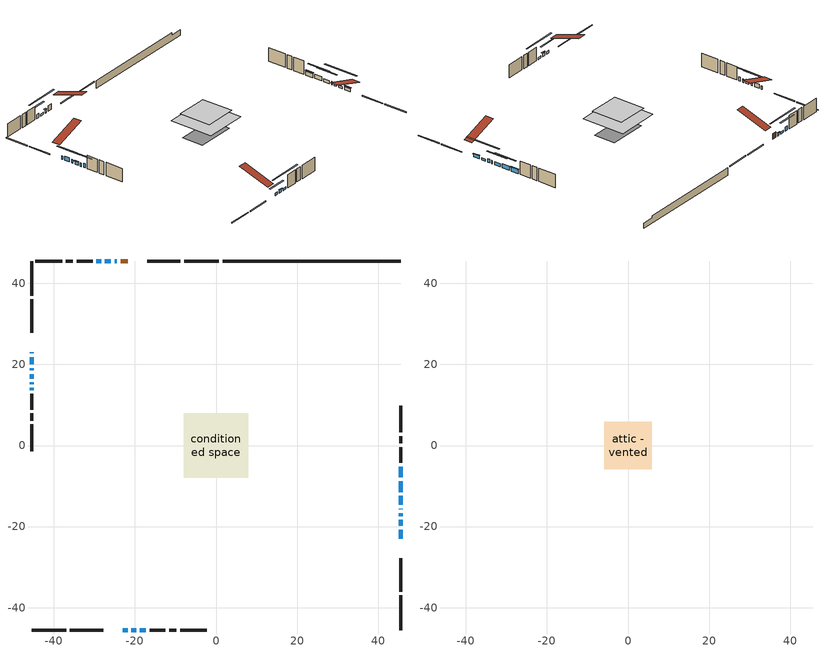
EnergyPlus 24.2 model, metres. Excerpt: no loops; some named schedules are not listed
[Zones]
conditioned space
 floor outside (Floor1 construction): -2.14,-2.14 -2.14,2.14 2.14,2.14 2.14,-2.14 z0.48
 floor outside (Floor2 construction): -0.37,-0.37 -0.37,0.37 0.37,0.37 0.37,-0.37 z0.48
 floor adiabatic (AdiabaticFloorConstruction): -7.94,-7.94 -7.94,7.94 7.94,7.94 7.94,-7.94 z2.92
 floor foundation (Slab1 construction): -7.03,-3.95 -7.03,3.95 7.03,3.95 7.03,-3.95 z-2.26
 wall outside (RimJoist1 construction): 0.7,45.52 -7.83,45.52 / -45.52,-45.52 -36.99,-45.52 / -45.52,45.52 -45.52,36.99 / 45.52,-45.52 45.52,-36.99 z0.48:0.78
 wall outside (RimJoist2 construction): -8.76,45.52 -16.99,45.52 / -36.06,-45.52 -27.83,-45.52 / -45.52,36.06 -45.52,27.83 / 45.52,-36.06 45.52,-27.83 z0.48:0.78
 wall outside (AdiabaticWallConstruction 1): -21.83,45.52 -23.53,45.52 z0.48:2.51
 wall outside (AdiabaticWallConstruction): -45.52,22.99 -45.52,22.73 / -45.52,15.57 -45.52,15.15 / 45.52,-17.42 45.52,-16.66 / 45.52,-15.73 45.52,-15.54 z0.48:1.7; 45.52,-22.99 45.52,-20.78 / 45.52,-14.62 45.52,-12.41 z0.48:1.62; -24.45,45.52 -25.01,45.52 / -20.89,-45.52 -19.72,-45.52 / -45.52,17.62 -45.52,16.5 z0.48:1.6; -22.99,-45.52 -21.82,-45.52 z0.48:1.45; -45.52,21.81 -45.52,20.03 / -28.37,45.52 -29.54,45.52 z0.48:1.93; -45.52,19.1 -45.52,18.54 z0.48:1.8; 45.52,-19.85 45.52,-18.35 / -25.94,45.52 -27.44,45.52 / -18.8,-45.52 -17.3,-45.52 z0.48:1.24; 45.52,-11.48 45.52,-8.81 / -45.52,14.22 -45.52,13.66 / 45.52,-7.88 45.52,-5.21 z0.48:1.95
 wall outside (Wall1 construction): -30.47,45.52 -34.37,45.52 / -16.37,-45.52 -12.47,-45.52 / -45.52,12.73 -45.52,8.83 / 45.52,-4.29 45.52,-0.39 z0.48:5.36
 wall outside (Wall2 construction): -35.29,45.52 -37.05,45.52 / -11.54,-45.52 -9.78,-45.52 / -45.52,7.9 -45.52,6.15 / 45.52,0.54 45.52,2.3 z0.48:5.36
 wall outside (Wall3 construction): -37.98,45.52 -44.59,45.52 / -8.85,-45.52 -2.24,-45.52 / -45.52,5.22 -45.52,-1.39 / 45.52,3.23 45.52,9.84 z0.48:5.36
 wall foundation (FoundationWall1 construction): 1.63,45.52,-2.26 1.63,45.52,0.48 41.13,45.52,0.48 41.13,45.52,-0.3 45.52,45.52,-0.3 45.52,45.52,-2.26
 window (WindowConstruction 12): -45.52,22.99 -45.52,22.74 z0.48:1.7
 window (WindowConstruction 5): 45.52,-22.99 45.52,-20.78 z0.48:1.62
 window (WindowConstruction 6): -24.45,45.52 -25.01,45.52 z0.48:1.6
 window (WindowConstruction 7): -22.99,-45.52 -21.82,-45.52 z0.48:1.45
 window (WindowConstruction 8): -20.89,-45.52 -19.73,-45.52 z0.48:1.6
 window (WindowConstruction 9): -45.52,21.81 -45.52,20.03 z0.48:1.93
 window (WindowConstruction 10): -45.52,19.1 -45.52,18.54 z0.48:1.8
 window (WindowConstruction 11): -45.52,17.62 -45.52,16.5 z0.48:1.6
 window (WindowConstruction 16): 45.52,-19.85 45.52,-18.35 z0.48:1.24
 window (WindowConstruction 17): -25.94,45.52 -27.44,45.52 z0.48:1.24
 window (WindowConstruction 13): -45.52,15.57 -45.52,15.15 z0.48:1.7
 window (WindowConstruction 18): -18.8,-45.52 -17.3,-45.52 z0.48:1.24
 window (WindowConstruction 14): 45.52,-17.42 45.52,-16.66 z0.48:1.7
 window (WindowConstruction 15): 45.52,-15.73 45.52,-15.55 z0.48:1.7
 window (WindowConstruction): 45.52,-14.62 45.52,-12.41 z0.48:1.62
 window (WindowConstruction 1): 45.52,-11.48 45.52,-8.81 z0.48:1.95
 window (WindowConstruction 2): -28.37,45.52 -29.54,45.52 z0.48:1.93
 window (WindowConstruction 3): -45.52,14.22 -45.52,13.66 z0.48:1.95
 window (WindowConstruction 4): 45.52,-7.88 45.52,-5.22 z0.48:1.95
 door (Door): -21.83,45.52 -23.52,45.52 z0.48:2.51
 ceiling adiabatic (AdiabaticFloorConstruction): 7.94,-7.94 7.94,7.94 -7.94,7.94 -7.94,-7.94 z2.92
attic - vented
 floor to conditioned space (Floor3 construction Reversed): -5.81,-5.81 -5.81,5.81 5.81,5.81 5.81,-5.81 z5.36
 roof outside (Roof1 construction): -20.9,45.52,5.36 -20.9,34.21,9.13 -17.92,34.21,9.13 -17.92,45.52,5.36; -23.92,-45.52,5.36 -23.92,-34.21,9.13 -26.9,-34.21,9.13 -26.9,-45.52,5.36; -45.52,23.92,5.36 -34.21,23.92,9.13 -34.21,26.9,9.13 -45.52,26.9,5.36; 45.52,-23.92,5.36 34.21,-23.92,9.13 34.21,-26.9,9.13 45.52,-26.9,5.36
shading: 45.52,-20.58 45.52,-23.19 45.93,-23.19 45.93,-20.58 z1.82; -25.21,45.52 -24.25,45.52 -24.25,45.93 -25.21,45.93 z1.8; -18.88,-45.52 -25.93,-45.52 -25.93,-45.93 -18.88,-45.93 z4.39; -19.52,-45.52 -21.09,-45.52 -21.09,-45.93 -19.52,-45.93 z1.8; -45.52,17.09 -45.52,24.75 -45.93,24.75 -45.93,17.09 z4.87; -45.52,15.6 -45.52,22.04 -45.93,22.04 -45.93,15.6 z4.74; -45.52,16.3 -45.52,17.82 -45.93,17.82 -45.93,16.3 z1.8; 45.52,-12.66 45.52,-25.54 45.93,-25.54 45.93,-12.66 z6.93; -33.13,45.52 -20.25,45.52 -20.25,45.93 -33.13,45.93 z6.93; -11.61,-45.52 -24.49,-45.52 -24.49,-45.93 -11.61,-45.93 z6.93; 45.52,-9.47 45.52,-17.56 45.93,-17.56 45.93,-9.47 z4.56; 45.52,-5.87 45.52,-14.42 45.93,-14.42 45.93,-5.87 z4.89; -32.48,45.52 -25.43,45.52 -25.43,45.93 -32.48,45.93 z4.87; -45.52,10.72 -45.52,17.16 -45.93,17.16 -45.93,10.72 z4.89; 45.52,-5.01 45.52,-8.08 45.93,-8.08 45.93,-5.01 z2.15
[Building]
Building 1: Terrain=Suburbs
[Site:Location]
Edmonton Intl AP_AB: Latitude {deg}=53.31; Longitude {deg}=-113.58; Time Zone {hr}=-7; Elevation {m}=723; Keep Site Location Information=Yes
[Site:GroundTemperature:Shallow]
-1.56185, -3.61833, -3.78302, -2.80711, 1.11059, 5.01004, 8.39065, 10.5322, 10.7141, 8.97234, 5.67794, 1.89811
[Site:WaterMainsTemperature]
Calculation Method=Schedule; Temperature Schedule=mains temperature schedule
[Material] Roughness=Rough; Thermal Absorptance=0.9
Name | Thickness {m} | Conductivity {W/m-K} | Density {kg/m3} | Specific Heat {J/kg-K} | Solar Absorptance | Visible Absorptance
asphalt or fiberglass shingles | 0.00635 | 0.162714 | 1121.4 | 1465.45 | 0.4 | 0.4
ceiling loosefill ins | 0.338667 | 0.0480833 | 16.02 | 1046.75 | 0.7 | 0.7
ceiling stud and cavity | 0.1397 | 0.322505 | 65.682 | 1177.47 | 0.7 | 0.7
concrete 4.0 in. | 0.1016 | 1.803125 | 2242.8 | 837.4 | 0.7 | 0.7
concrete 8.0 in. | 0.2032 | 1.803125 | 2242.8 | 837.4 | 0.7 | 0.7
door material | 0.04445 | 0.327969 | 512.64 | 1214.23 | 0.7 | 0.7
exterior vertical ins | 0.0886835 | 0.029427 | 32.04 | 1214.23 | 0.7 | 0.7
floor covering | 0.0127 | 0.0433444 | 54.468 | 1339.84 | 0.6 | 0.6
floor rigid ins; rim joist rigid ins 1 | 0.103632 | 0.029427 | 32.04 | 1214.23 | 0.7 | 0.7
floor rigid ins 1; wall rigid ins 1 | 0.512978 | 0.029427 | 32.04 | 1214.23 | 0.7 | 0.7
floor stud and cavity | 0.1397 | 0.243968 | 92.3553 | 1139.71 | 0.7 | 0.7
floor stud and cavity 1 | 0.1397 | 0.153696 | 92.3553 | 1139.71 | 0.7 | 0.7
floor stud and cavity 2 | 0.1397 | 1.75129 | 37.0049 | 1207.88 | 0.7 | 0.7
furniture material conditioned space 1 | 0.1524 | 0.115458 | 640.8 | 1214.23 | 0.6 | 0.6
gypsum board | 0.0127 | 0.160291 | 801 | 837.4 | 0.6 | 0.6
gypsum board 1 | 0.0127 | 0.160291 | 801 | 837.4 | 0.7 | 0.7
osb sheathing 0.5 in. | 0.0127 | 0.115458 | 512.64 | 1214.23 | 0.7 | 0.7
osb sheathing 0.75 in. | 0.01905 | 0.115458 | 512.64 | 1214.23 | 0.7 | 0.7
osb sheathing 2.0 in. | 0.0508 | 0.115458 | 512.64 | 1214.23 | 0.7 | 0.7
rim joist rigid ins; wall rigid ins | 0.051816 | 0.029427 | 32.04 | 1214.23 | 0.7 | 0.7
rim joist stud and cavity | 0.0508 | 0.0413573 | 125.044 | 1163.47 | 0.6 | 0.6
rim joist stud and cavity 1 | 0.0508 | 0.318503 | 125.044 | 1163.47 | 0.6 | 0.6
wall stud and cavity | 0.1397 | 0.214432 | 139.0536 | 1170.24 | 0.7 | 0.7
wall stud and cavity 1 | 0.1397 | 0.312365 | 139.0536 | 1170.24 | 0.7 | 0.7
wall stud and cavity 2 | 0.1397 | 0.208241 | 139.0536 | 1170.24 | 0.7 | 0.7
wall stud and cavity 3 | 0.0889 | 0.380278 | 52.3479 | 1209.89 | 0.7 | 0.7
wall stud and cavity 4 | 0.0889 | 0.391764 | 83.0341 | 1211.67 | 0.7 | 0.7
wood siding | 0.0254 | 0.102417 | 544.68 | 1172.36 | 0.4 | 0.4
wood siding 1; wood siding 2; wood siding 3 | 0.0254 | 0.102417 | 544.68 | 1172.36 | 0.7 | 0.7
[WindowMaterial:SimpleGlazingSystem]
Name | U-Factor {W/m2-K} | Solar Heat Gain Coefficient
WindowMaterial | 2.24962 | 0.57
WindowMaterial 1 | 2.18149 | 0.6
WindowMaterial 10 | 2.56135 | 0.33
WindowMaterial 11 | 2.54715 | 0.34
WindowMaterial 12 | 3.308 | 0.63
WindowMaterial 13 | 3.31425 | 0.48
WindowMaterial 14 | 2.401794 | 0.51
WindowMaterial 2 | 2.32741 | 0.54
WindowMaterial 3 | 2.54261 | 0.58
WindowMaterial 4 | 2.36602 | 0.65
WindowMaterial 5 | 2.54261 | 0.44
WindowMaterial 6 | 2.41315 | 0.51
WindowMaterial 7 | 2.390438 | 0.52
WindowMaterial 8 | 2.25189 | 0.57
WindowMaterial 9 | 2.549422 | 0.58
[Construction]
AdiabaticFloorConstruction: floor stud and cavity 2, floor rigid ins 1, osb sheathing 0.75 in., floor covering
AdiabaticWallConstruction: wood siding 2, wall rigid ins 1, wall stud and cavity 3, gypsum board
AdiabaticWallConstruction 1: wood siding 3, wall rigid ins 1, wall stud and cavity 3, gypsum board
Door: door material
Floor1 construction: floor stud and cavity, floor rigid ins, osb sheathing 0.75 in., floor covering
Floor2 construction: floor stud and cavity 1, floor rigid ins, osb sheathing 0.75 in., floor covering
Floor3 construction Reversed: gypsum board, ceiling stud and cavity, ceiling loosefill ins
FoundationWall1 construction: concrete 8.0 in., gypsum board 1
furniture construction conditioned space 1: furniture material conditioned space 1
PartitionWallConstruction: gypsum board, wall stud and cavity 4, gypsum board
RimJoist1 construction: wood siding 1, rim joist rigid ins, osb sheathing 2.0 in., rim joist stud and cavity
RimJoist2 construction: wood siding 1, rim joist rigid ins 1, osb sheathing 2.0 in., rim joist stud and cavity 1
Roof1 construction: asphalt or fiberglass shingles
Slab1 construction: concrete 4.0 in.
Wall1 construction: wood siding, wall rigid ins, osb sheathing 0.5 in., wall stud and cavity, gypsum board
Wall2 construction: wood siding, wall rigid ins, osb sheathing 0.5 in., wall stud and cavity 1, gypsum board
Wall3 construction: wood siding, wall rigid ins, osb sheathing 0.5 in., wall stud and cavity 2, gypsum board
WindowConstruction; WindowConstruction 5: WindowMaterial
WindowConstruction 1: WindowMaterial 1
WindowConstruction 10: WindowMaterial 9
WindowConstruction 11; WindowConstruction 6: WindowMaterial 5
WindowConstruction 12: WindowMaterial 10
WindowConstruction 13: WindowMaterial 11
WindowConstruction 14: WindowMaterial 12
WindowConstruction 15: WindowMaterial 13
WindowConstruction 16; WindowConstruction 17; WindowConstruction 18: WindowMaterial 14
WindowConstruction 2: WindowMaterial 2
WindowConstruction 3: WindowMaterial 3
WindowConstruction 4: WindowMaterial 4
WindowConstruction 7: WindowMaterial 6
WindowConstruction 8: WindowMaterial 7
WindowConstruction 9: WindowMaterial 8
[Zone] Multiplier=1; Part of Total Floor Area=Yes
Name | Volume {m3}
attic - vented | 82.6244
conditioned space | 1048.2
[Space]
Name | Zone | Volume {m3}
attic - vented 1 | attic - vented | 82.6244
conditioned space 1 | conditioned space | 1048.2
[ZoneInfiltration:EffectiveLeakageArea]
infil attic - vented 1: Zone or Space=attic - vented 1; Schedule=Always On Discrete; Effective Air Leakage Area {cm2}=4693.91; Stack Coefficient=0.00026227; Wind Coefficient=1.0942e-05
[ZoneMixing]
whole house fan mix: Zone or Space=attic - vented; Schedule=Always On Continuous; Design Flow Rate Calculation Method=Flow/Zone; Design Flow Rate {m3/s}=0; Source Zone or Space=conditioned space
[SurfaceProperty:ExposedFoundationPerimeter]
Slab1: Exposed Perimeter Calculation Method=TotalExposedPerimeter; Total Exposed Perimeter {m}=43.891
[InternalMass] Zone or ZoneList=conditioned space; Space or SpaceList=conditioned space 1
Name | Construction | Surface Area {m2}
furniture mass conditioned space 1 | furniture construction conditioned space 1 | 152.788
partition wall mass | PartitionWallConstruction | 381.97
[Lights]
interior lighting: Zone or ZoneList or Space or SpaceList=conditioned space 1; Schedule=interior lighting schedule; Design Level Calculation Method=LightingLevel; Lighting Level {W}=343.2; Return Air Fraction=0; Fraction Radiant=0.6; Fraction Visible=0.2; Fraction Replaceable=1
[People]
occupants: Zone or ZoneList or Space or SpaceList=conditioned space 1; Number of People Schedule=occupants schedule; Number of People Calculation Method=People; Number of People=3; Fraction Radiant=0.314171; Sensible Heat Fraction=0.56303; Activity Level Schedule=occupants activity schedule; Carbon Dioxide Generation Rate {m3/s-W}=0; Enable ASHRAE 55 Comfort Warnings=No; Mean Radiant Temperature Calculation Type=EnclosureAveraged
[ElectricEquipment] Zone or ZoneList or Space or SpaceList=conditioned space 1; Design Level Calculation Method=EquipmentLevel
Name | Schedule | Design Level {W} | Fraction Latent | Fraction Radiant | Fraction Lost
clothes dryer | clothes dryer schedule | 140.772 | 0.015 | 0.081 | 0.85
clothes washer | clothes washer schedule | 32.1985 | 0.03 | 0.162 | 0.7
cooking range | cooking range schedule | 215.147 | 0.08 | 0.432 | 0.2
dishwasher | dishwasher schedule | 66.8632 | 0.3 | 0.18 | 0.4
fridge | fridge schedule | 72.9452 | 0 | 0.6 | 0
mech vent bath fan 0 | mech vent bath fan 0 schedule | 50.2 | 0 | 0 | 1
mech vent bath fan 1 | mech vent bath fan 1 schedule | 50.2 | 0 | 0 | 1
mech vent house fan | mech vent house fan schedule | 21.3533 | 0 | 0 | 0.5
mech vent house fan cfis | mech vent house fan cfis schedule | 0 | 0 | 0 | 0
mech vent range fan 0 | mech vent range fan 0 schedule | 57 | 0 | 0 | 1
misc plug loads | misc plug loads schedule | 494.7 | 0.045 | 0.513 | 0.1
whole house fan | Always On Discrete | 0 | 0 | 0 | 1
[OtherEquipment] Zone or ZoneList or Space or SpaceList=conditioned space 1; Design Level Calculation Method=EquipmentLevel
Name | Fuel Type | Schedule | Design Level {W} | Fraction Latent | Fraction Radiant | Fraction Lost
clothes dryer 1 | Electricity | clothes dryer schedule | 0 | 0.015 | 0.081 | 0.85
cooking range 1 | Electricity | cooking range schedule | 0 | 0.08 | 0.432 | 0.2
general water use latent | None | general water use schedule | 62.594 | 1 | 0 | 0
general water use sensible | None | general water use schedule | -61.6891 | 0 | 0.6 | 0
mech vent house fan latent load | None | Always On Discrete | 0 | 1 | 0 | 0
mech vent house fan sensible load | None | Always On Discrete | 0 | 0 | 0 | 0
water heater energy adjustment1 | NaturalGas | Always On Discrete | 0.01 | 0 | 0 | 1
[ZoneInfiltration:DesignFlowRate] Zone or ZoneList or Space or SpaceList=conditioned space 1; Schedule=Always On Discrete; Design Flow Rate Calculation Method=Flow/Zone; Design Flow Rate {m3/s}=0
infil flow; natural vent flow; whole house fan flow
[Foundation:Kiva]
Foundation Kiva 1: Initial Indoor Air Temperature {C}=18; Wall Height Above Grade {m}=0.479999; Wall Depth Below Slab {m}=0.2032; Custom Block Material Name 1=exterior vertical ins; Custom Block Depth 1 {m}=2.74; Custom Block X Position 1 {m}=0.2159; Custom Block Z Position 1 {m}=0
[Foundation:Kiva:Settings]
Soil Conductivity {W/m-K}=0.849921; Soil Density {kg/m3}=1842.3; Soil Specific Heat {J/kg-K}=418.7; Ground Solar Absorptivity=0.9; Ground Thermal Absorptivity=0.9; Ground Surface Roughness {m}=0.03; Far-Field Width {m}=40; Deep-Ground Boundary Condition=ZeroFlux; Deep-Ground Depth {m}=40; Minimum Cell Dimension {m}=0.2; Maximum Cell Growth Coefficient=3; Simulation Timestep=Timestep
[Exterior:Lights]
exterior lighting: Schedule=exterior lighting schedule; Design Level {W}=75.6
[Schedule:Constant]
Name | Hourly Value
Always On Continuous; mech vent house fan schedule; mech vent house fan cfis schedule; Always On Discrete | 1
occupants activity schedule | 117.228
fridge schedule | 0
[Schedule:Week:Daily]
interior lighting schedule Week Rule - Jan1-Jan27: interior lighting schedule day, interior lighting schedule day, interior lighting schedule day, interior lighting schedule day, interior lighting schedule day, interior lighting schedule day, interior lighting schedule day, interior lighting schedule default day, interior lighting schedule default day, interior lighting schedule default day, interior lighting schedule default day, interior lighting schedule default day
interior lighting schedule Week Rule - Jan28-Feb3: interior lighting schedule day, interior lighting schedule day, interior lighting schedule day, interior lighting schedule day, interior lighting schedule day 1, interior lighting schedule day 1, interior lighting schedule day 1, interior lighting schedule default day, interior lighting schedule default day, interior lighting schedule default day, interior lighting schedule default day, interior lighting schedule default day
interior lighting schedule Week Rule - Feb4-Feb24: interior lighting schedule day 1, interior lighting schedule day 1, interior lighting schedule day 1, interior lighting schedule day 1, interior lighting schedule day 1, interior lighting schedule day 1, interior lighting schedule day 1, interior lighting schedule default day, interior lighting schedule default day, interior lighting schedule default day, interior lighting schedule default day, interior lighting schedule default day
interior lighting schedule Week Rule - Feb25-Mar3: interior lighting schedule day 1, interior lighting schedule day 1, interior lighting schedule day 1, interior lighting schedule day 1, interior lighting schedule day 2, interior lighting schedule day 2, interior lighting schedule day 2, interior lighting schedule default day, interior lighting schedule default day, interior lighting schedule default day, interior lighting schedule default day, interior lighting schedule default day
interior lighting schedule Week Rule - Mar4-Mar31: interior lighting schedule day 2, interior lighting schedule day 2, interior lighting schedule day 2, interior lighting schedule day 2, interior lighting schedule day 2, interior lighting schedule day 2, interior lighting schedule day 2, interior lighting schedule default day, interior lighting schedule default day, interior lighting schedule default day, interior lighting schedule default day, interior lighting schedule default day
interior lighting schedule Week Rule - Apr1-Apr28: interior lighting schedule day 3, interior lighting schedule day 3, interior lighting schedule day 3, interior lighting schedule day 3, interior lighting schedule day 3, interior lighting schedule day 3, interior lighting schedule day 3, interior lighting schedule default day, interior lighting schedule default day, interior lighting schedule default day, interior lighting schedule default day, interior lighting schedule default day
interior lighting schedule Week Rule - Apr29-May5: interior lighting schedule day 3, interior lighting schedule day 3, interior lighting schedule day 4, interior lighting schedule day 4, interior lighting schedule day 4, interior lighting schedule day 4, interior lighting schedule day 4, interior lighting schedule default day, interior lighting schedule default day, interior lighting schedule default day, interior lighting schedule default day, interior lighting schedule default day
interior lighting schedule Week Rule - May6-May26: interior lighting schedule day 4, interior lighting schedule day 4, interior lighting schedule day 4, interior lighting schedule day 4, interior lighting schedule day 4, interior lighting schedule day 4, interior lighting schedule day 4, interior lighting schedule default day, interior lighting schedule default day, interior lighting schedule default day, interior lighting schedule default day, interior lighting schedule default day
interior lighting schedule Week Rule - May27-Jun2: interior lighting schedule day 4, interior lighting schedule day 4, interior lighting schedule day 4, interior lighting schedule day 4, interior lighting schedule day 4, interior lighting schedule day 5, interior lighting schedule day 5, interior lighting schedule default day, interior lighting schedule default day, interior lighting schedule default day, interior lighting schedule default day, interior lighting schedule default day
interior lighting schedule Week Rule - Jun3-Jun30: interior lighting schedule day 5, interior lighting schedule day 5, interior lighting schedule day 5, interior lighting schedule day 5, interior lighting schedule day 5, interior lighting schedule day 5, interior lighting schedule day 5, interior lighting schedule default day, interior lighting schedule default day, interior lighting schedule default day, interior lighting schedule default day, interior lighting schedule default day
interior lighting schedule Week Rule - Jul1-Jul28: interior lighting schedule day 6, interior lighting schedule day 6, interior lighting schedule day 6, interior lighting schedule day 6, interior lighting schedule day 6, interior lighting schedule day 6, interior lighting schedule day 6, interior lighting schedule default day, interior lighting schedule default day, interior lighting schedule default day, interior lighting schedule default day, interior lighting schedule default day
interior lighting schedule Week Rule - Jul29-Aug4: interior lighting schedule day 6, interior lighting schedule day 6, interior lighting schedule day 6, interior lighting schedule day 7, interior lighting schedule day 7, interior lighting schedule day 7, interior lighting schedule day 7, interior lighting schedule default day, interior lighting schedule default day, interior lighting schedule default day, interior lighting schedule default day, interior lighting schedule default day
interior lighting schedule Week Rule - Aug5-Aug25: interior lighting schedule day 7, interior lighting schedule day 7, interior lighting schedule day 7, interior lighting schedule day 7, interior lighting schedule day 7, interior lighting schedule day 7, interior lighting schedule day 7, interior lighting schedule default day, interior lighting schedule default day, interior lighting schedule default day, interior lighting schedule default day, interior lighting schedule default day
interior lighting schedule Week Rule - Aug26-Sep1: interior lighting schedule day 7, interior lighting schedule day 7, interior lighting schedule day 7, interior lighting schedule day 7, interior lighting schedule day 7, interior lighting schedule day 7, interior lighting schedule day 8, interior lighting schedule default day, interior lighting schedule default day, interior lighting schedule default day, interior lighting schedule default day, interior lighting schedule default day
interior lighting schedule Week Rule - Sep2-Sep29: interior lighting schedule day 8, interior lighting schedule day 8, interior lighting schedule day 8, interior lighting schedule day 8, interior lighting schedule day 8, interior lighting schedule day 8, interior lighting schedule day 8, interior lighting schedule default day, interior lighting schedule default day, interior lighting schedule default day, interior lighting schedule default day, interior lighting schedule default day
interior lighting schedule Week Rule - Sep30-Oct6: interior lighting schedule day 8, interior lighting schedule day 9, interior lighting schedule day 9, interior lighting schedule day 9, interior lighting schedule day 9, interior lighting schedule day 9, interior lighting schedule day 9, interior lighting schedule default day, interior lighting schedule default day, interior lighting schedule default day, interior lighting schedule default day, interior lighting schedule default day
interior lighting schedule Week Rule - Oct7-Oct27: interior lighting schedule day 9, interior lighting schedule day 9, interior lighting schedule day 9, interior lighting schedule day 9, interior lighting schedule day 9, interior lighting schedule day 9, interior lighting schedule day 9, interior lighting schedule default day, interior lighting schedule default day, interior lighting schedule default day, interior lighting schedule default day, interior lighting schedule default day
interior lighting schedule Week Rule - Oct28-Nov3: interior lighting schedule day 9, interior lighting schedule day 9, interior lighting schedule day 9, interior lighting schedule day 9, interior lighting schedule day 10, interior lighting schedule day 10, interior lighting schedule day 10, interior lighting schedule default day, interior lighting schedule default day, interior lighting schedule default day, interior lighting schedule default day, interior lighting schedule default day
interior lighting schedule Week Rule - Nov4-Nov24: interior lighting schedule day 10, interior lighting schedule day 10, interior lighting schedule day 10, interior lighting schedule day 10, interior lighting schedule day 10, interior lighting schedule day 10, interior lighting schedule day 10, interior lighting schedule default day, interior lighting schedule default day, interior lighting schedule default day, interior lighting schedule default day, interior lighting schedule default day
interior lighting schedule Week Rule - Nov25-Dec1: interior lighting schedule day 10, interior lighting schedule day 10, interior lighting schedule day 10, interior lighting schedule day 10, interior lighting schedule day 10, interior lighting schedule day 10, interior lighting schedule day 11, interior lighting schedule default day, interior lighting schedule default day, interior lighting schedule default day, interior lighting schedule default day, interior lighting schedule default day
interior lighting schedule Week Rule - Dec2-Dec31: interior lighting schedule day 11, interior lighting schedule day 11, interior lighting schedule day 11, interior lighting schedule day 11, interior lighting schedule day 11, interior lighting schedule day 11, interior lighting schedule day 11, interior lighting schedule default day, interior lighting schedule default day, interior lighting schedule default day, interior lighting schedule default day, interior lighting schedule default day
occupants schedule Week Rule - Jan1-Dec31: occupants schedule day, occupants schedule day, occupants schedule day, occupants schedule day, occupants schedule day, occupants schedule day, occupants schedule day, occupants schedule default day, occupants schedule default day, occupants schedule default day, occupants schedule default day, occupants schedule default day
clothes dryer schedule Week Rule - Jan1-Dec31: clothes dryer schedule day, clothes dryer schedule day, clothes dryer schedule day, clothes dryer schedule day, clothes dryer schedule day, clothes dryer schedule day, clothes dryer schedule day, clothes dryer schedule default day, clothes dryer schedule default day, clothes dryer schedule default day, clothes dryer schedule default day, clothes dryer schedule default day
clothes washer schedule Week Rule - Jan1-Dec31: clothes washer schedule day, clothes washer schedule day, clothes washer schedule day, clothes washer schedule day, clothes washer schedule day, clothes washer schedule day, clothes washer schedule day, clothes washer schedule default day, clothes washer schedule default day, clothes washer schedule default day, clothes washer schedule default day, clothes washer schedule default day
cooking range schedule Week Rule - Jan1-Dec31: cooking range schedule day, cooking range schedule day, cooking range schedule day, cooking range schedule day, cooking range schedule day, cooking range schedule day, cooking range schedule day, cooking range schedule default day, cooking range schedule default day, cooking range schedule default day, cooking range schedule default day, cooking range schedule default day
dishwasher schedule Week Rule - Jan1-Dec31: dishwasher schedule day, dishwasher schedule day, dishwasher schedule day, dishwasher schedule day, dishwasher schedule day, dishwasher schedule day, dishwasher schedule day, dishwasher schedule default day, dishwasher schedule default day, dishwasher schedule default day, dishwasher schedule default day, dishwasher schedule default day
mech vent bath fan 0 schedule Week Rule - Jan1-Dec31: mech vent bath fan 0 schedule day, mech vent bath fan 0 schedule day, mech vent bath fan 0 schedule day, mech vent bath fan 0 schedule day, mech vent bath fan 0 schedule day, mech vent bath fan 0 schedule day, mech vent bath fan 0 schedule day, mech vent bath fan 0 schedule default day, mech vent bath fan 0 schedule default day, mech vent bath fan 0 schedule default day, mech vent bath fan 0 schedule default day, mech vent bath fan 0 schedule default day
mech vent bath fan 1 schedule Week Rule - Jan1-Dec31: mech vent bath fan 1 schedule day, mech vent bath fan 1 schedule day, mech vent bath fan 1 schedule day, mech vent bath fan 1 schedule day, mech vent bath fan 1 schedule day, mech vent bath fan 1 schedule day, mech vent bath fan 1 schedule day, mech vent bath fan 1 schedule default day, mech vent bath fan 1 schedule default day, mech vent bath fan 1 schedule default day, mech vent bath fan 1 schedule default day, mech vent bath fan 1 schedule default day
mech vent range fan 0 schedule Week Rule - Jan1-Dec31: mech vent range fan 0 schedule day, mech vent range fan 0 schedule day, mech vent range fan 0 schedule day, mech vent range fan 0 schedule day, mech vent range fan 0 schedule day, mech vent range fan 0 schedule day, mech vent range fan 0 schedule day, mech vent range fan 0 schedule default day, mech vent range fan 0 schedule default day, mech vent range fan 0 schedule default day, mech vent range fan 0 schedule default day, mech vent range fan 0 schedule default day
misc plug loads schedule Week Rule - Jan1-Dec31: misc plug loads schedule day, misc plug loads schedule day, misc plug loads schedule day, misc plug loads schedule day, misc plug loads schedule day, misc plug loads schedule day, misc plug loads schedule day, misc plug loads schedule default day, misc plug loads schedule default day, misc plug loads schedule default day, misc plug loads schedule default day, misc plug loads schedule default day
general water use schedule Week Rule - Jan1-Dec31: general water use schedule day, general water use schedule day, general water use schedule day, general water use schedule day, general water use schedule day, general water use schedule day, general water use schedule day, general water use schedule default day, general water use schedule default day, general water use schedule default day, general water use schedule default day, general water use schedule default day
exterior lighting schedule Week Rule - Jan1-Jan27: exterior lighting schedule day, exterior lighting schedule day, exterior lighting schedule day, exterior lighting schedule day, exterior lighting schedule day, exterior lighting schedule day, exterior lighting schedule day, exterior lighting schedule default day, exterior lighting schedule default day, exterior lighting schedule default day, exterior lighting schedule default day, exterior lighting schedule default day
exterior lighting schedule Week Rule - Jan28-Feb3: exterior lighting schedule day, exterior lighting schedule day, exterior lighting schedule day, exterior lighting schedule day, exterior lighting schedule day 1, exterior lighting schedule day 1, exterior lighting schedule day 1, exterior lighting schedule default day, exterior lighting schedule default day, exterior lighting schedule default day, exterior lighting schedule default day, exterior lighting schedule default day
exterior lighting schedule Week Rule - Feb4-Feb24: exterior lighting schedule day 1, exterior lighting schedule day 1, exterior lighting schedule day 1, exterior lighting schedule day 1, exterior lighting schedule day 1, exterior lighting schedule day 1, exterior lighting schedule day 1, exterior lighting schedule default day, exterior lighting schedule default day, exterior lighting schedule default day, exterior lighting schedule default day, exterior lighting schedule default day
exterior lighting schedule Week Rule - Feb25-Mar3: exterior lighting schedule day 1, exterior lighting schedule day 1, exterior lighting schedule day 1, exterior lighting schedule day 1, exterior lighting schedule day 2, exterior lighting schedule day 2, exterior lighting schedule day 2, exterior lighting schedule default day, exterior lighting schedule default day, exterior lighting schedule default day, exterior lighting schedule default day, exterior lighting schedule default day
exterior lighting schedule Week Rule - Mar4-Mar31: exterior lighting schedule day 2, exterior lighting schedule day 2, exterior lighting schedule day 2, exterior lighting schedule day 2, exterior lighting schedule day 2, exterior lighting schedule day 2, exterior lighting schedule day 2, exterior lighting schedule default day, exterior lighting schedule default day, exterior lighting schedule default day, exterior lighting schedule default day, exterior lighting schedule default day
exterior lighting schedule Week Rule - Apr1-Apr28: exterior lighting schedule day 3, exterior lighting schedule day 3, exterior lighting schedule day 3, exterior lighting schedule day 3, exterior lighting schedule day 3, exterior lighting schedule day 3, exterior lighting schedule day 3, exterior lighting schedule default day, exterior lighting schedule default day, exterior lighting schedule default day, exterior lighting schedule default day, exterior lighting schedule default day
exterior lighting schedule Week Rule - Apr29-May5: exterior lighting schedule day 3, exterior lighting schedule day 3, exterior lighting schedule day 4, exterior lighting schedule day 4, exterior lighting schedule day 4, exterior lighting schedule day 4, exterior lighting schedule day 4, exterior lighting schedule default day, exterior lighting schedule default day, exterior lighting schedule default day, exterior lighting schedule default day, exterior lighting schedule default day
exterior lighting schedule Week Rule - May6-May26: exterior lighting schedule day 4, exterior lighting schedule day 4, exterior lighting schedule day 4, exterior lighting schedule day 4, exterior lighting schedule day 4, exterior lighting schedule day 4, exterior lighting schedule day 4, exterior lighting schedule default day, exterior lighting schedule default day, exterior lighting schedule default day, exterior lighting schedule default day, exterior lighting schedule default day
[Schedule:Year]
interior lighting schedule: interior lighting schedule Week Rule - Jan1-Jan27, 1, 1, 1, 27, interior lighting schedule Week Rule - Jan28-Feb3, 1, 28, 2, 3, interior lighting schedule Week Rule - Feb4-Feb24, 2, 4, 2, 24, interior lighting schedule Week Rule - Feb25-Mar3, 2, 25, 3, 3, interior lighting schedule Week Rule - Mar4-Mar31, 3, 4, 3, 31, interior lighting schedule Week Rule - Apr1-Apr28, 4, 1, 4, 28, interior lighting schedule Week Rule - Apr29-May5, 4, 29, 5, 5, interior lighting schedule Week Rule - May6-May26, 5, 6, 5, 26, interior lighting schedule Week Rule - May27-Jun2, 5, 27, 6, 2, interior lighting schedule Week Rule - Jun3-Jun30, 6, 3, 6, 30, interior lighting schedule Week Rule - Jul1-Jul28, 7, 1, 7, 28, interior lighting schedule Week Rule - Jul29-Aug4, 7, 29, 8, 4, interior lighting schedule Week Rule - Aug5-Aug25, 8, 5, 8, 25, interior lighting schedule Week Rule - Aug26-Sep1, 8, 26, 9, 1, interior lighting schedule Week Rule - Sep2-Sep29, 9, 2, 9, 29, interior lighting schedule Week Rule - Sep30-Oct6, 9, 30, 10, 6, interior lighting schedule Week Rule - Oct7-Oct27, 10, 7, 10, 27, interior lighting schedule Week Rule - Oct28-Nov3, 10, 28, 11, 3, interior lighting schedule Week Rule - Nov4-Nov24, 11, 4, 11, 24, interior lighting schedule Week Rule - Nov25-Dec1, 11, 25, 12, 1, interior lighting schedule Week Rule - Dec2-Dec31, 12, 2, 12, 31
occupants schedule: occupants schedule Week Rule - Jan1-Dec31, 1, 1, 12, 31
clothes dryer schedule: clothes dryer schedule Week Rule - Jan1-Dec31, 1, 1, 12, 31
clothes washer schedule: clothes washer schedule Week Rule - Jan1-Dec31, 1, 1, 12, 31
cooking range schedule: cooking range schedule Week Rule - Jan1-Dec31, 1, 1, 12, 31
dishwasher schedule: dishwasher schedule Week Rule - Jan1-Dec31, 1, 1, 12, 31
mech vent bath fan 0 schedule: mech vent bath fan 0 schedule Week Rule - Jan1-Dec31, 1, 1, 12, 31
mech vent bath fan 1 schedule: mech vent bath fan 1 schedule Week Rule - Jan1-Dec31, 1, 1, 12, 31
mech vent range fan 0 schedule: mech vent range fan 0 schedule Week Rule - Jan1-Dec31, 1, 1, 12, 31
misc plug loads schedule: misc plug loads schedule Week Rule - Jan1-Dec31, 1, 1, 12, 31
general water use schedule: general water use schedule Week Rule - Jan1-Dec31, 1, 1, 12, 31
exterior lighting schedule: exterior lighting schedule Week Rule - Jan1-Jan27, 1, 1, 1, 27, exterior lighting schedule Week Rule - Jan28-Feb3, 1, 28, 2, 3, exterior lighting schedule Week Rule - Feb4-Feb24, 2, 4, 2, 24, exterior lighting schedule Week Rule - Feb25-Mar3, 2, 25, 3, 3, exterior lighting schedule Week Rule - Mar4-Mar31, 3, 4, 3, 31, exterior lighting schedule Week Rule - Apr1-Apr28, 4, 1, 4, 28, exterior lighting schedule Week Rule - Apr29-May5, 4, 29, 5, 5, exterior lighting schedule Week Rule - May6-May26, 5, 6, 5, 26, exterior lighting schedule Week Rule - May27-Jun2, 5, 27, 6, 2, exterior lighting schedule Week Rule - Jun3-Jun30, 6, 3, 6, 30, exterior lighting schedule Week Rule - Jul1-Jul28, 7, 1, 7, 28, exterior lighting schedule Week Rule - Jul29-Aug4, 7, 29, 8, 4, exterior lighting schedule Week Rule - Aug5-Aug25, 8, 5, 8, 25, exterior lighting schedule Week Rule - Aug26-Sep1, 8, 26, 9, 1, exterior lighting schedule Week Rule - Sep2-Sep29, 9, 2, 9, 29, exterior lighting schedule Week Rule - Sep30-Oct6, 9, 30, 10, 6, exterior lighting schedule Week Rule - Oct7-Oct27, 10, 7, 10, 27, exterior lighting schedule Week Rule - Oct28-Nov3, 10, 28, 11, 3, exterior lighting schedule Week Rule - Nov4-Nov24, 11, 4, 11, 24, exterior lighting schedule Week Rule - Nov25-Dec1, 11, 25, 12, 1, exterior lighting schedule Week Rule - Dec2-Dec31, 12, 2, 12, 31
[Schedule:Compact]
mains temperature schedule: Through: 01/01, For: AllDays, Until: 24:00, 3.97167, Through: 01/02, For: AllDays, Until: 24:00, 3.90778, Through: 01/03, For: AllDays, Until: 24:00, 3.84556, Through: 01/04, For: AllDays, Until: 24:00, 3.78389, Through: 01/05, For: AllDays, Until: 24:00, 3.72278, Through: 01/06, For: AllDays, Until: 24:00, 3.66278, Through: 01/07, For: AllDays, Until: 24:00, 3.60389, Through: 01/08, For: AllDays, Until: 24:00, 3.54556, Through: 01/09, For: AllDays, Until: 24:00, 3.48833, Through: 01/10, For: AllDays, Until: 24:00, 3.43167, Through: 01/11, For: AllDays, Until: 24:00, 3.37611, Through: 01/12, For: AllDays, Until: 24:00, 3.32167, Through: 01/13, For: AllDays, Until: 24:00, 3.26833, Through: 01/14, For: AllDays, Until: 24:00, 3.21556, Through: 01/15, For: AllDays, Until: 24:00, 3.16444, Through: 01/16, For: AllDays, Until: 24:00, 3.11389, Through: 01/17, For: AllDays, Until: 24:00, 3.06444, Through: 01/18, For: AllDays, Until: 24:00, 3.01611, Through: 01/19, For: AllDays, Until: 24:00, 2.96889, Through: 01/20, For: AllDays, Until: 24:00, 2.92278, Through: 01/21, For: AllDays, Until: 24:00, 2.87722, Through: 01/22, For: AllDays, Until: 24:00, 2.83333, Through: 01/23, For: AllDays, Until: 24:00, 2.79056, Through: 01/24, For: AllDays, Until: 24:00, 2.74889, Through: 01/25, For: AllDays, Until: 24:00, 2.70833, Through: 01/26, For: AllDays, Until: 24:00, 2.66889, Through: 01/27, For: AllDays, Until: 24:00, 2.63056, Through: 01/28, For: AllDays, Until: 24:00, 2.59333, Through: 01/29, For: AllDays, Until: 24:00, 2.55778, Through: 01/30, For: AllDays, Until: 24:00, 2.52278, Through: 01/31, For: AllDays, Until: 24:00, 2.48944, Through: 02/01, For: AllDays, Until: 24:00, 2.45722, Through: 02/02, For: AllDays, Until: 24:00, 2.42611, Through: 02/03, For: AllDays, Until: 24:00, 2.39667, Through: 02/04, For: AllDays, Until: 24:00, 2.36833, Through: 02/05, For: AllDays, Until: 24:00, 2.34111, Through: 02/06, For: AllDays, Until: 24:00, 2.315, Through: 02/07, For: AllDays, Until: 24:00, 2.29056, Through: 02/08, For: AllDays, Until: 24:00, 2.26722, Through: 02/09, For: AllDays, Until: 24:00, 2.245, Through: 02/10, For: AllDays, Until: 24:00, 2.22444, Through: 02/11, For: AllDays, Until: 24:00, 2.20444, Through: 02/12, For: AllDays, Until: 24:00, 2.18667, Through: 02/13, For: AllDays, Until: 24:00, 2.17, Through: 02/14, For: AllDays, Until: 24:00, 2.15444, Through: 02/15, For: AllDays, Until: 24:00, 2.14, Through: 02/16, For: AllDays, Until: 24:00, 2.12722, Through: 02/17, For: AllDays, Until: 24:00, 2.11556, Through: 02/18, For: AllDays, Until: 24:00, 2.10556, Through: 02/19, For: AllDays, Until: 24:00, 2.09667, Through: 02/20, For: AllDays, Until: 24:00, 2.08889, Through: 02/21, For: AllDays, Until: 24:00, 2.08278, Through: 02/22, For: AllDays, Until: 24:00, 2.07833, Through: 02/23, For: AllDays, Until: 24:00, 2.07444, Through: 02/24, For: AllDays, Until: 24:00, 2.07278, Through: 02/25, For: AllDays, Until: 24:00, 2.07167, Through: 02/26, For: AllDays, Until: 24:00, 2.07222, Through: 02/27, For: AllDays, Until: 24:00, 2.07444, Through: 02/28, For: AllDays, Until: 24:00, 2.07778, Through: 03/01, For: AllDays, Until: 24:00, 2.08222, Through: 03/02, For: AllDays, Until: 24:00, 2.08833, Through: 03/03, For: AllDays, Until: 24:00, 2.09556, Through: 03/04, For: AllDays, Until: 24:00, 2.10444, Through: 03/05, For: AllDays, Until: 24:00, 2.11444, Through: 03/06, For: AllDays, Until: 24:00, 2.12556, Through: 03/07, For: AllDays, Until: 24:00, 2.13833, Through: 03/08, For: AllDays, Until: 24:00, 2.15278, Through: 03/09, For: AllDays, Until: 24:00, 2.16778, Through: 03/10, For: AllDays, Until: 24:00, 2.18444, Through: 03/11, For: AllDays, Until: 24:00, 2.20278, Through: 03/12, For: AllDays, Until: 24:00, 2.22167, Through: 03/13, For: AllDays, Until: 24:00, 2.24278, Through: 03/14, For: AllDays, Until: 24:00, 2.26444, Through: 03/15, For: AllDays, Until: 24:00, 2.28778, Through: 03/16, For: AllDays, Until: 24:00, 2.31222, Through: 03/17, For: AllDays, Until: 24:00, 2.33778, Through: 03/18, For: AllDays, Until: 24:00, 2.365, Through: 03/19, For: AllDays, Until: 24:00, 2.39333, Through: 03/20, For: AllDays, Until: 24:00, 2.42278, Through: 03/21, For: AllDays, Until: 24:00, 2.45389, Through: 03/22, For: AllDays, Until: 24:00, 2.48611, Through: 03/23, For: AllDays, Until: 24:00, 2.51889, Through: 03/24, For: AllDays, Until: 24:00, 2.55389, Through: 03/25, For: AllDays, Until: 24:00, 2.58944, Through: 03/26, For: AllDays, Until: 24:00, 2.62611, Through: 03/27, For: AllDays, Until: 24:00, 2.66444, Through: 03/28, For: AllDays, Until: 24:00, 2.70389, Through: 03/29, For: AllDays, Until: 24:00, 2.74389, Through: 03/30, For: AllDays, Until: 24:00, 2.78556, Through: 03/31, For: AllDays, Until: 24:00, 2.82833, Through: 04/01, For: AllDays, Until: 24:00, 2.87222, Through: 04/02, For: AllDays, Until: 24:00, 2.91722, Through: 04/03, For: AllDays, Until: 24:00, 2.96333, Through: 04/04, For: AllDays, Until: 24:00, 3.01056, Through: 04/05, For: AllDays, Until: 24:00, 3.05889, Through: 04/06, For: AllDays, Until: 24:00, 3.10833, Through: 04/07, For: AllDays, Until: 24:00, 3.15833, Through: 04/08, For: AllDays, Until: 24:00, 3.21, Through: 04/09, For: AllDays, Until: 24:00, 3.26222, Through: 04/10, For: AllDays, Until: 24:00, 3.31556, Through: 04/11, For: AllDays, Until: 24:00, 3.37, Through: 04/12, For: AllDays, Until: 24:00, 3.42556, Through: 04/13, For: AllDays, Until: 24:00, 3.48167, Through: 04/14, For: AllDays, Until: 24:00, 3.53889, Through: 04/15, For: AllDays, Until: 24:00, 3.59722, Through: 04/16, For: AllDays, Until: 24:00, 3.65611, Through: 04/17, For: AllDays, Until: 24:00, 3.71611, Through: 04/18, For: AllDays, Until: 24:00, 3.77667, Through: 04/19, For: AllDays, Until: 24:00, 3.83833, Through: 04/20, For: AllDays, Until: 24:00, 3.90111, Through: 04/21, For: AllDays, Until: 24:00, 3.96444, Through: 04/22, For: AllDays, Until: 24:00, 4.02833, Through: 04/23, For: AllDays, Until: 24:00, 4.09333, Through: 04/24, For: AllDays, Until: 24:00, 4.15889, Through: 04/25, For: AllDays, Until: 24:00, 4.225, Through: 04/26, For: AllDays, Until: 24:00, 4.29222, Through: 04/27, For: AllDays, Until: 24:00, 4.36, Through: 04/28, For: AllDays, Until: 24:00, 4.42833, Through: 04/29, For: AllDays, Until: 24:00, 4.49722, Through: 04/30, For: AllDays, Until: 24:00, 4.56667, Through: 05/01, For: AllDays, Until: 24:00, 4.63722, Through: 05/02, For: AllDays, Until: 24:00, 4.70833, Through: 05/03, For: AllDays, Until: 24:00, 4.77944, Through: 05/04, For: AllDays, Until: 24:00, 4.85167, Through: 05/05, For: AllDays, Until: 24:00, 4.92389, Through: 05/06, For: AllDays, Until: 24:00, 4.99722, Through: 05/07, For: AllDays, Until: 24:00, 5.07056, Through: 05/08, For: AllDays, Until: 24:00, 5.145, Through: 05/09, For: AllDays, Until: 24:00, 5.21944, Through: 05/10, For: AllDays, Until: 24:00, 5.29389, Through: 05/11, For: AllDays, Until: 24:00, 5.36944, Through: 05/12, For: AllDays, Until: 24:00, 5.445, Through: 05/13, For: AllDays, Until: 24:00, 5.52111, Through: 05/14, For: AllDays, Until: 24:00, 5.59722, Through: 05/15, For: AllDays, Until: 24:00, 5.67389, Through: 05/16, For: AllDays, Until: 24:00, 5.75056, Through: 05/17, For: AllDays, Until: 24:00, 5.82778, Through: 05/18, For: AllDays, Until: 24:00, 5.90556, Through: 05/19, For: AllDays, Until: 24:00, 5.98278, Through: 05/20, For: AllDays, Until: 24:00, 6.06056, Through: 05/21, For: AllDays, Until: 24:00, 6.13889, Through: 05/22, For: AllDays, Until: 24:00, 6.21667, Through: 05/23, For: AllDays, Until: 24:00, 6.295, Through: 05/24, For: AllDays, Until: 24:00, 6.37333, Through: 05/25, For: AllDays, Until: 24:00, 6.45222, Through: 05/26, For: AllDays, Until: 24:00, 6.53056, Through: 05/27, For: AllDays, Until: 24:00, 6.60889, Through: 05/28, For: AllDays, Until: 24:00, 6.68778, Through: 05/29, For: AllDays, Until: 24:00, 6.76611, Through: 05/30, For: AllDays, Until: 24:00, 6.84444, Through: 05/31, For: AllDays, Until: 24:00, 6.92278, Through: 06/01, For: AllDays, Until: 24:00, 7.00111, Through: 06/02, For: AllDays, Until: 24:00, 7.07944, Through: 06/03, For: AllDays, Until: 24:00, 7.15778, Through: 06/04, For: AllDays, Until: 24:00, 7.23556, Through: 06/05, For: AllDays, Until: 24:00, 7.31333, Through: 06/06, For: AllDays, Until: 24:00, 7.39056, Through: 06/07, For: AllDays, Until: 24:00, 7.46833, Through: 06/08, For: AllDays, Until: 24:00, 7.545, Through: 06/09, For: AllDays, Until: 24:00, 7.62222, Through: 06/10, For: AllDays, Until: 24:00, 7.69833, Through: 06/11, For: AllDays, Until: 24:00, 7.775, Through: 06/12, For: AllDays, Until: 24:00, 7.85056, Through: 06/13, For: AllDays, Until: 24:00, 7.92611, Through: 06/14, For: AllDays, Until: 24:00, 8.00111, Through: 06/15, For: AllDays, Until: 24:00, 8.07611, Through: 06/16, For: AllDays, Until: 24:00, 8.15056, Through: 06/17, For: AllDays, Until: 24:00, 8.22389, Through: 06/18, For: AllDays, Until: 24:00, 8.29778, Through: 06/19, For: AllDays, Until: 24:00, 8.37056, Through: 06/20, For: AllDays, Until: 24:00, 8.44278, Through: 06/21, For: AllDays, Until: 24:00, 8.51444, Through: 06/22, For: AllDays, Until: 24:00, 8.58611, Through: 06/23, For: AllDays, Until: 24:00, 8.65667, Through: 06/24, For: AllDays, Until: 24:00, 8.72667, Through: 06/25, For: AllDays, Until: 24:00, 8.79611, Through: 06/26, For: AllDays, Until: 24:00, 8.865, Through: 06/27, For: AllDays, Until: 24:00, 8.93333, Through: 06/28, For: AllDays, Until: 24:00, 9.00056, Through: 06/29, For: AllDays, Until: 24:00, 9.06778, Through: 06/30, For: AllDays, Until: 24:00, 9.13333, Through: 07/01, For: AllDays, Until: 24:00, 9.19889, Through: 07/02, For: AllDays, Until: 24:00, 9.26333, Through: 07/03, For: AllDays, Until: 24:00, 9.32722, Through: 07/04, For: AllDays, Until: 24:00, 9.39056, Through: 07/05, For: AllDays, Until: 24:00, 9.45278, Through: 07/06, For: AllDays, Until: 24:00, 9.51389, Through: 07/07, For: AllDays, Until: 24:00, 9.57444, Through: 07/08, For: AllDays, Until: 24:00, 9.63389, Through: 07/09, For: AllDays, Until: 24:00, 9.69278, Through: 07/10, For: AllDays, Until: 24:00, 9.75056, Through: 07/11, For: AllDays, Until: 24:00, 9.80778, Through: 07/12, For: AllDays, Until: 24:00, 9.86333, Through: 07/13, For: AllDays, Until: 24:00, 9.91833, Through: 07/14, For: AllDays, Until: 24:00, 9.97278, Through: 07/15, For: AllDays, Until: 24:00, 10.0256, Through: 07/16, For: AllDays, Until: 24:00, 10.0778, Through: 07/17, For: AllDays, Until: 24:00, 10.1289, Through: 07/18, For: AllDays, Until: 24:00, 10.1789, Through: 07/19, For: AllDays, Until: 24:00, 10.2278, Through: 07/20, For: AllDays, Until: 24:00, 10.2756, Through: 07/21, For: AllDays, Until: 24:00, 10.3222, Through: 07/22, For: AllDays, Until: 24:00, 10.3683, Through: 07/23, For: AllDays, Until: 24:00, 10.4128, Through: 07/24, For: AllDays, Until: 24:00, 10.4561, Through: 07/25, For: AllDays, Until: 24:00, 10.4989, Through: 07/26, For: AllDays, Until: 24:00, 10.54, Through: 07/27, For: AllDays, Until: 24:00, 10.58, Through: 07/28, For: AllDays, Until: 24:00, 10.6189, Through: 07/29, For: AllDays, Until: 24:00, 10.6567, Through: 07/30, For: AllDays, Until: 24:00, 10.6928, Through: 07/31, For: AllDays, Until: 24:00, 10.7283, Through: 08/01, For: AllDays, Until: 24:00, 10.7622, Through: 08/02, For: AllDays, Until: 24:00, 10.7956, Through: 08/03, For: AllDays, Until: 24:00, 10.8272, Through: 08/04, For: AllDays, Until: 24:00, 10.8572, Through: 08/05, For: AllDays, Until: 24:00, 10.8867, Through: 08/06, For: AllDays, Until: 24:00, 10.9144, Through: 08/07, For: AllDays, Until: 24:00, 10.9411, Through: 08/08, For: AllDays, Until: 24:00, 10.9667, Through: 08/09, For: AllDays, Until: 24:00, 10.9906, Through: 08/10, For: AllDays, Until: 24:00, 11.0133, Through: 08/11, For: AllDays, Until: 24:00, 11.035, Through: 08/12, For: AllDays, Until: 24:00, 11.055, Through: 08/13, For: AllDays, Until: 24:00, 11.0739, Through: 08/14, For: AllDays, Until: 24:00, 11.0917, Through: 08/15, For: AllDays, Until: 24:00, 11.1078, Through: 08/16, For: AllDays, Until: 24:00, 11.1228, Through: 08/17, For: AllDays, Until: 24:00, 11.1361, Through: 08/18, For: AllDays, Until: 24:00, 11.1483, Through: 08/19, For: AllDays, Until: 24:00, 11.1594, Through: 08/20, For: AllDays, Until: 24:00, 11.1689, Through: 08/21, For: AllDays, Until: 24:00, 11.1772, Through: 08/22, For: AllDays, Until: 24:00, 11.1844, Through: 08/23, For: AllDays, Until: 24:00, 11.19, Through: 08/24, For: AllDays, Until: 24:00, 11.1939, Through: 08/25, For: AllDays, Until: 24:00, 11.1967, Through: 08/26, For: AllDays, Until: 24:00, 11.1983, Through: 08/27, For: AllDays, Until: 24:00, 11.1983, Through: 08/28, For: AllDays, Until: 24:00, 11.1972, Through: 08/29, For: AllDays, Until: 24:00, 11.195, Through: 08/30, For: AllDays, Until: 24:00, 11.1911, Through: 08/31, For: AllDays, Until: 24:00, 11.1856, Through: 09/01, For: AllDays, Until: 24:00, 11.1789, Through: 09/02, For: AllDays, Until: 24:00, 11.1711, Through: 09/03, For: AllDays, Until: 24:00, 11.1617, Through: 09/04, For: AllDays, Until: 24:00, 11.1511, Through: 09/05, For: AllDays, Until: 24:00, 11.1394, Through: 09/06, For: AllDays, Until: 24:00, 11.1261, Through: 09/07, For: AllDays, Until: 24:00, 11.1111, Through: 09/08, For: AllDays, Until: 24:00, 11.0956, Through: 09/09, For: AllDays, Until: 24:00, 11.0778, Through: 09/10, For: AllDays, Until: 24:00, 11.0594, Through: 09/11, For: AllDays, Until: 24:00, 11.0394, Through: 09/12, For: AllDays, Until: 24:00, 11.0183, Through: 09/13, For: AllDays, Until: 24:00, 10.9961, Through: 09/14, For: AllDays, Until: 24:00, 10.9722, Through: 09/15, For: AllDays, Until: 24:00, 10.9472, Through: 09/16, For: AllDays, Until: 24:00, 10.9206, Through: 09/17, For: AllDays, Until: 24:00, 10.8928, Through: 09/18, For: AllDays, Until: 24:00, 10.8639, Through: 09/19, For: AllDays, Until: 24:00, 10.8339, Through: 09/20, For: AllDays, Until: 24:00, 10.8028, Through: 09/21, For: AllDays, Until: 24:00, 10.77, Through: 09/22, For: AllDays, Until: 24:00, 10.7361, Through: 09/23, For: AllDays, Until: 24:00, 10.7011, Through: 09/24, For: AllDays, Until: 24:00, 10.665, Through: 09/25, For: AllDays, Until: 24:00, 10.6272, Through: 09/26, For: AllDays, Until: 24:00, 10.5889, Through: 09/27, For: AllDays, Until: 24:00, 10.5489, Through: 09/28, For: AllDays, Until: 24:00, 10.5078, Through: 09/29, For: AllDays, Until: 24:00, 10.4661, Through: 09/30, For: AllDays, Until: 24:00, 10.4228, Through: 10/01, For: AllDays, Until: 24:00, 10.3783, Through: 10/02, For: AllDays, Until: 24:00, 10.3328, Through: 10/03, For: AllDays, Until: 24:00, 10.2861, Through: 10/04, For: AllDays, Until: 24:00, 10.2383, Through: 10/05, For: AllDays, Until: 24:00, 10.19, Through: 10/06, For: AllDays, Until: 24:00, 10.14, Through: 10/07, For: AllDays, Until: 24:00, 10.0894, Through: 10/08, For: AllDays, Until: 24:00, 10.0372, Through: 10/09, For: AllDays, Until: 24:00, 9.98444, Through: 10/10, For: AllDays, Until: 24:00, 9.93056, Through: 10/11, For: AllDays, Until: 24:00, 9.87611, Through: 10/12, For: AllDays, Until: 24:00, 9.82, Through: 10/13, For: AllDays, Until: 24:00, 9.76333, Through: 10/14, For: AllDays, Until: 24:00, 9.70611, Through: 10/15, For: AllDays, Until: 24:00, 9.64722, Through: 10/16, For: AllDays, Until: 24:00, 9.58778, Through: 10/17, For: AllDays, Until: 24:00, 9.52778, Through: 10/18, For: AllDays, Until: 24:00, 9.46667, Through: 10/19, For: AllDays, Until: 24:00, 9.40444, Through: 10/20, For: AllDays, Until: 24:00, 9.34167, Through: 10/21, For: AllDays, Until: 24:00, 9.27778, Through: 10/22, For: AllDays, Until: 24:00, 9.21333, Through: 10/23, For: AllDays, Until: 24:00, 9.14833, Through: 10/24, For: AllDays, Until: 24:00, 9.08222, Through: 10/25, For: AllDays, Until: 24:00, 9.01556, Through: 10/26, For: AllDays, Until: 24:00, 8.94833, Through: 10/27, For: AllDays, Until: 24:00, 8.88056, Through: 10/28, For: AllDays, Until: 24:00, 8.81167, Through: 10/29, For: AllDays, Until: 24:00, 8.74222, Through: 10/30, For: AllDays, Until: 24:00, 8.67222, Through: 10/31, For: AllDays, Until: 24:00, 8.60167, Through: 11/01, For: AllDays, Until: 24:00, 8.53056, Through: 11/02, For: AllDays, Until: 24:00, 8.45889, Through: 11/03, For: AllDays, Until: 24:00, 8.38667, Through: 11/04, For: AllDays, Until: 24:00, 8.31389, Through: 11/05, For: AllDays, Until: 24:00, 8.24056, Through: 11/06, For: AllDays, Until: 24:00, 8.16667, Through: 11/07, For: AllDays, Until: 24:00, 8.09278, Through: 11/08, For: AllDays, Until: 24:00, 8.01833, Through: 11/09, For: AllDays, Until: 24:00, 7.94278, Through: 11/10, For: AllDays, Until: 24:00, 7.86778, Through: 11/11, For: AllDays, Until: 24:00, 7.79167, Through: 11/12, For: AllDays, Until: 24:00, 7.71556, Through: 11/13, For: AllDays, Until: 24:00, 7.63944, Through: 11/14, For: AllDays, Until: 24:00, 7.56222, Through: 11/15, For: AllDays, Until: 24:00, 7.48556, Through: 11/16, For: AllDays, Until: 24:00, 7.40833, Through: 11/17, For: AllDays, Until: 24:00, 7.33056, Through: 11/18, For: AllDays, Until: 24:00, 7.25278, Through: 11/19, For: AllDays, Until: 24:00, 7.175, Through: 11/20, For: AllDays, Until: 24:00, 7.09722, Through: 11/21, For: AllDays, Until: 24:00, 7.01889, Through: 11/22, For: AllDays, Until: 24:00, 6.94056, Through: 11/23, For: AllDays, Until: 24:00, 6.86222, Through: 11/24, For: AllDays, Until: 24:00, 6.78389, Through: 11/25, For: AllDays, Until: 24:00, 6.705, Through: 11/26, For: AllDays, Until: 24:00, 6.62667, Through: 11/27, For: AllDays, Until: 24:00, 6.54833, Through: 11/28, For: AllDays, Until: 24:00, 6.46944, Through: 11/29, For: AllDays, Until: 24:00, 6.39111, Through: 11/30, For: AllDays, Until: 24:00, 6.31278, Through: 12/01, For: AllDays, Until: 24:00, 6.23444, Through: 12/02, For: AllDays, Until: 24:00, 6.15611, Through: 12/03, For: AllDays, Until: 24:00, 6.07833, Through: 12/04, For: AllDays, Until: 24:00, 6.00056, Through: 12/05, For: AllDays, Until: 24:00, 5.92278, Through: 12/06, For: AllDays, Until: 24:00, 5.84556, Through: 12/07, For: AllDays, Until: 24:00, 5.76833, Through: 12/08, For: AllDays, Until: 24:00, 5.69111, Through: 12/09, For: AllDays, Until: 24:00, 5.61444, Through: 12/10, For: AllDays, Until: 24:00, 5.53778, Through: 12/11, For: AllDays, Until: 24:00, 5.46222, Through: 12/12, For: AllDays, Until: 24:00, 5.38611, Through: 12/13, For: AllDays, Until: 24:00, 5.31111, Through: 12/14, For: AllDays, Until: 24:00, 5.23611, Through: 12/15, For: AllDays, Until: 24:00, 5.16167, Through: 12/16, For: AllDays, Until: 24:00, 5.08722, Through: 12/17, For: AllDays, Until: 24:00, 5.01389, Through: 12/18, For: AllDays, Until: 24:00, 4.94056, Through: 12/19, For: AllDays, Until: 24:00, 4.86778, Through: 12/20, For: AllDays, Until: 24:00, 4.79556, Through: 12/21, For: AllDays, Until: 24:00, 4.72389, Through: 12/22, For: AllDays, Until: 24:00, 4.65333, Through: 12/23, For: AllDays, Until: 24:00, 4.58278, Through: 12/24, For: AllDays, Until: 24:00, 4.51278, Through: 12/25, For: AllDays, Until: 24:00, 4.44389, Through: 12/26, For: AllDays, Until: 24:00, 4.375, Through: 12/27, For: AllDays, Until: 24:00, 4.30722, Through: 12/28, For: AllDays, Until: 24:00, 4.24, Through: 12/29, For: AllDays, Until: 24:00, 4.17333, Through: 12/30, For: AllDays, Until: 24:00, 4.10778, Through: 12/31, For: AllDays, Until: 24:00, 4.04278
